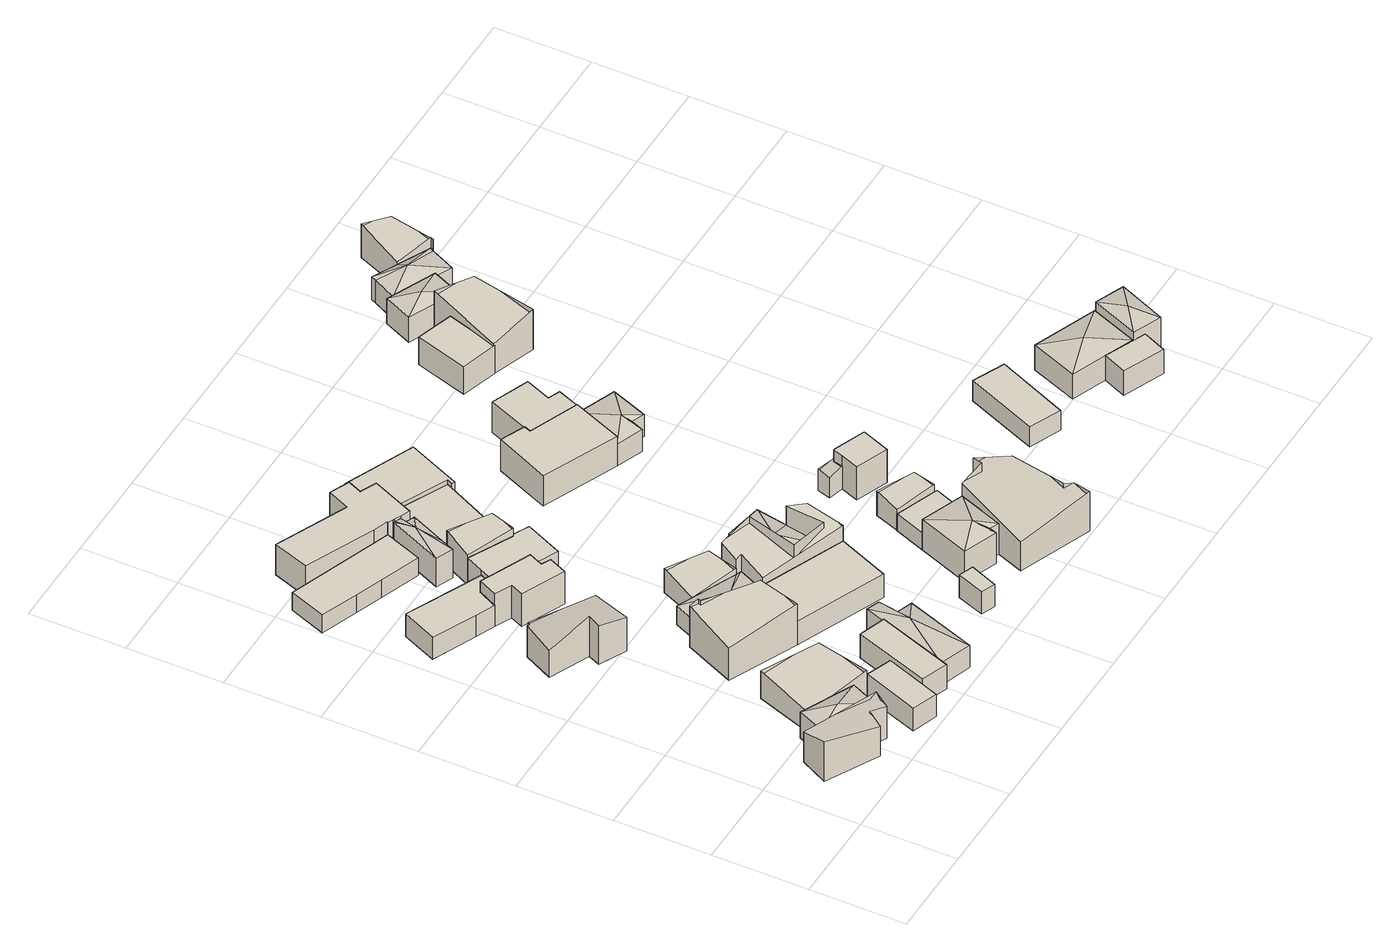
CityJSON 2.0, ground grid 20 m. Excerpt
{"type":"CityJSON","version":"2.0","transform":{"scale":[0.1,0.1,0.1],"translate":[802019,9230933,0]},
"CityObjects":{
"building1":{"type":"Building","attributes":{"Building Type":"Residential","Roof Shape":"gable","Roof Material":"Asbestos Sheet","Roof Material Code":4,"Roof Direction":"northwest","Building Height":7.18,"Roof Slope":25.5,"Footprint Area":92.34,"Solar PV Capacity Low":11.56,"Solar PV Capacity High":15.18,"Solar Annual Energy Low":16671,"Solar Annual Energy High":21970,"Suitable PV Area":69.02},"geometry":[{"type":"MultiSurface","lod":"2.2","boundaries":[[[0,1,2,3,4,5]],[[5,4,6,7]],[[4,3,8,6]],[[3,2,9,8]],[[2,1,10,9]],[[1,0,11,10]],[[0,5,7,11]],[[7,6,8,9,10,11]]]}]},
"building2":{"type":"Building","attributes":{"Building Type":"Residential","Roof Shape":"hip","Roof Material":"Concrete Glazed Tile","Roof Material Code":1,"Roof Direction":"northwest","Building Height":6.2,"Roof Slope":28.6,"Footprint Area":77.06,"Solar PV Capacity Low":9.65,"Solar PV Capacity High":12.67,"Solar Annual Energy Low":13912,"Solar Annual Energy High":18335,"Suitable PV Area":57.6},"geometry":[{"type":"MultiSurface","lod":"2.2","boundaries":[[[12,13,14,15]],[[15,14,16,17]],[[14,13,18,16]],[[13,12,19,18]],[[12,15,17,19]],[[17,16,20]],[[16,18,20]],[[18,19,20]],[[19,17,20]]]}]},
"building3":{"type":"Building","attributes":{"Building Type":"Residential","Roof Shape":"gable","Roof Material":"Concrete Glazed Tile","Roof Material Code":1,"Roof Direction":"northwest","Building Height":4.85,"Roof Slope":25.1,"Footprint Area":181.91,"Solar PV Capacity Low":22.78,"Solar PV Capacity High":29.92,"Solar Annual Energy Low":32843,"Solar Annual Energy High":43284,"Suitable PV Area":135.98},"geometry":[{"type":"MultiSurface","lod":"2.2","boundaries":[[[21,22,23,24]],[[24,23,25,26]],[[23,22,27,25]],[[22,21,28,27]],[[21,24,26,28]],[[26,25,27,28]]]}]},
"building4":{"type":"Building","attributes":{"Building Type":"Residential","Roof Shape":"shed","Roof Material":"Concrete Glazed Tile","Roof Material Code":1,"Roof Direction":"northwest","Building Height":5.45,"Roof Slope":12.3,"Footprint Area":70.37,"Solar PV Capacity Low":8.81,"Solar PV Capacity High":11.57,"Solar Annual Energy Low":12705,"Solar Annual Energy High":16744,"Suitable PV Area":52.6},"geometry":[{"type":"MultiSurface","lod":"2.2","boundaries":[[[29,30,31,32]],[[32,31,33,34]],[[31,30,35,33]],[[30,29,36,35]],[[29,32,34,36]],[[34,33,35,36]]]}]},
"building5":{"type":"Building","attributes":{"Building Type":"Residential","Roof Shape":"gable","Roof Material":"Concrete Glazed Tile","Roof Material Code":1,"Roof Direction":"northwest","Building Height":6.51,"Roof Slope":25.4,"Footprint Area":126.26,"Solar PV Capacity Low":15.81,"Solar PV Capacity High":20.76,"Solar Annual Energy Low":22795,"Solar Annual Energy High":30042,"Suitable PV Area":94.38},"geometry":[{"type":"MultiSurface","lod":"2.2","boundaries":[[[37,38,39,40,41,42,43,44]],[[44,43,45,46]],[[43,42,47,45]],[[42,41,48,47]],[[41,40,49,48]],[[40,39,50,49]],[[39,38,51,50]],[[38,37,52,51]],[[37,44,46,52]],[[46,45,47,48,49,50,51,52]]]}]},
"building6":{"type":"Building","attributes":{"Building Type":"Residential","Roof Shape":"shed","Roof Material":"Concrete Glazed Tile","Roof Material Code":1,"Roof Direction":"northwest","Building Height":5.08,"Roof Slope":19.2,"Footprint Area":124.19,"Solar PV Capacity Low":15.55,"Solar PV Capacity High":20.42,"Solar Annual Energy Low":22422,"Solar Annual Energy High":29551,"Suitable PV Area":92.83},"geometry":[{"type":"MultiSurface","lod":"2.2","boundaries":[[[53,54,55,56,57,58,59]],[[59,58,60,61]],[[58,57,62,60]],[[57,56,63,62]],[[56,55,64,63]],[[55,54,65,64]],[[54,53,66,65]],[[53,59,61,66]],[[61,60,62,63,64,65,66]]]}]},
"building7":{"type":"Building","attributes":{"Building Type":"Residential","Roof Shape":"flat","Roof Material":"Concrete Glazed Tile","Roof Material Code":1,"Roof Direction":"northwest","Building Height":5.86,"Roof Slope":7.9,"Footprint Area":97.41,"Solar PV Capacity Low":12.2,"Solar PV Capacity High":16.02,"Solar Annual Energy Low":17586,"Solar Annual Energy High":23177,"Suitable PV Area":72.81},"geometry":[{"type":"MultiSurface","lod":"2.2","boundaries":[[[67,68,69,70]],[[70,69,71,72]],[[69,68,73,71]],[[68,67,74,73]],[[67,70,72,74]],[[72,71,73,74]]]}]},
"building8":{"type":"Building","attributes":{"Building Type":"Residential","Roof Shape":"gable","Roof Material":"Concrete Glazed Tile","Roof Material Code":1,"Roof Direction":"northwest","Building Height":7.93,"Roof Slope":28.4,"Footprint Area":171.57,"Solar PV Capacity Low":21.48,"Solar PV Capacity High":28.22,"Solar Annual Energy Low":30977,"Solar Annual Energy High":40825,"Suitable PV Area":128.25},"geometry":[{"type":"MultiSurface","lod":"2.2","boundaries":[[[75,76,77,78,79,80]],[[80,79,81,82]],[[79,78,83,81]],[[78,77,84,83]],[[77,76,85,84]],[[76,75,86,85]],[[75,80,82,86]],[[82,81,83,84,85,86]]]}]},
"building9":{"type":"Building","attributes":{"Building Type":"Residential","Roof Shape":"flat","Roof Material":"Concrete Glazed Tile","Roof Material Code":1,"Roof Direction":"northwest","Building Height":4.29,"Roof Slope":6.7,"Footprint Area":194.96,"Solar PV Capacity Low":24.41,"Solar PV Capacity High":32.06,"Solar Annual Energy Low":35199,"Solar Annual Energy High":46389,"Suitable PV Area":145.73},"geometry":[{"type":"MultiSurface","lod":"2.2","boundaries":[[[87,88,89,90,91,92,93,94]],[[94,93,95,96]],[[93,92,97,95]],[[92,91,98,97]],[[91,90,99,98]],[[90,89,100,99]],[[89,88,101,100]],[[88,87,102,101]],[[87,94,96,102]],[[96,95,97,98,99,100,101,102]]]}]},
"building10":{"type":"Building","attributes":{"Building Type":"Residential","Roof Shape":"flat","Roof Material":"Concrete Glazed Tile","Roof Material Code":1,"Roof Direction":"northwest","Building Height":7.89,"Roof Slope":5.4,"Footprint Area":83.94,"Solar PV Capacity Low":10.51,"Solar PV Capacity High":13.8,"Solar Annual Energy Low":15155,"Solar Annual Energy High":19973,"Suitable PV Area":62.75},"geometry":[{"type":"MultiSurface","lod":"2.2","boundaries":[[[58,57,56,103,104,105,106,107,108,109]],[[109,108,110,111]],[[108,107,112,110]],[[107,106,113,112]],[[106,105,114,113]],[[105,104,115,114]],[[104,103,116,115]],[[103,56,117,116]],[[56,57,118,117]],[[57,58,119,118]],[[58,109,111,119]],[[111,110,112,113,114,115,116,117,118,119]]]}]},
"building11":{"type":"Building","attributes":{"Building Type":"Residential","Roof Shape":"hip","Roof Material":"Concrete Glazed Tile","Roof Material Code":1,"Roof Direction":"northwest","Building Height":5.36,"Roof Slope":27.8,"Footprint Area":122.25,"Solar PV Capacity Low":15.31,"Solar PV Capacity High":20.1,"Solar Annual Energy Low":22071,"Solar Annual Energy High":29088,"Suitable PV Area":91.38},"geometry":[{"type":"MultiSurface","lod":"2.2","boundaries":[[[120,121,122,123,124,125]],[[125,124,126,127]],[[124,123,128,126]],[[123,122,129,128]],[[122,121,130,129]],[[121,120,131,130]],[[120,125,127,131]],[[127,126,132]],[[126,128,132]],[[128,129,132]],[[129,130,132]],[[130,131,132]],[[131,127,132]]]}]},
"building12":{"type":"Building","attributes":{"Building Type":"Residential","Roof Shape":"hip","Roof Material":"Concrete Aluminum Tile","Roof Material Code":2,"Roof Direction":"northwest","Building Height":4.54,"Roof Slope":27.9,"Footprint Area":105.57,"Solar PV Capacity Low":13.22,"Solar PV Capacity High":17.36,"Solar Annual Energy Low":19060,"Solar Annual Energy High":25119,"Suitable PV Area":78.91},"geometry":[{"type":"MultiSurface","lod":"2.2","boundaries":[[[133,134,77,76,75,135,136,137]],[[137,136,138,139]],[[136,135,140,138]],[[135,75,141,140]],[[75,76,142,141]],[[76,77,143,142]],[[77,134,144,143]],[[134,133,145,144]],[[133,137,139,145]],[[139,138,146]],[[138,140,146]],[[140,141,146]],[[141,142,146]],[[142,143,146]],[[143,144,146]],[[144,145,146]],[[145,139,146]]]}]},
"building13":{"type":"Building","attributes":{"Building Type":"Residential","Roof Shape":"flat","Roof Material":"Concrete Glazed Tile","Roof Material Code":1,"Roof Direction":"northwest","Building Height":6.63,"Roof Slope":9.4,"Footprint Area":109.91,"Solar PV Capacity Low":13.76,"Solar PV Capacity High":18.07,"Solar Annual Energy Low":19843,"Solar Annual Energy High":26152,"Suitable PV Area":82.16},"geometry":[{"type":"MultiSurface","lod":"2.2","boundaries":[[[59,58,109,108,147,148,149,150,151]],[[151,150,152,153]],[[150,149,154,152]],[[149,148,155,154]],[[148,147,156,155]],[[147,108,157,156]],[[108,109,158,157]],[[109,58,159,158]],[[58,59,160,159]],[[59,151,153,160]],[[153,152,154,155,156,157,158,159,160]]]}]},
"building14":{"type":"Building","attributes":{"Building Type":"Residential","Roof Shape":"flat","Roof Material":"Concrete Glazed Tile","Roof Material Code":1,"Roof Direction":"northwest","Building Height":7.41,"Roof Slope":6.4,"Footprint Area":221.88,"Solar PV Capacity Low":27.78,"Solar PV Capacity High":36.49,"Solar Annual Energy Low":40060,"Solar Annual Energy High":52796,"Suitable PV Area":165.86},"geometry":[{"type":"MultiSurface","lod":"2.2","boundaries":[[[161,162,163,164,165,166,167,87,94,93,168,169,170,171,172,173]],[[173,172,174,175]],[[172,171,176,174]],[[171,170,177,176]],[[170,169,178,177]],[[169,168,179,178]],[[168,93,180,179]],[[93,94,181,180]],[[94,87,182,181]],[[87,167,183,182]],[[167,166,184,183]],[[166,165,185,184]],[[165,164,186,185]],[[164,163,187,186]],[[163,162,188,187]],[[162,161,189,188]],[[161,173,175,189]],[[175,174,176,177,178,179,180,181,182,183,184,185,186,187,188,189]]]}]},
"building15":{"type":"Building","attributes":{"Building Type":"Residential","Roof Shape":"hip","Roof Material":"Concrete Glazed Tile","Roof Material Code":1,"Roof Direction":"northwest","Building Height":6.87,"Roof Slope":22.9,"Footprint Area":45.12,"Solar PV Capacity Low":5.65,"Solar PV Capacity High":7.42,"Solar Annual Energy Low":8146,"Solar Annual Energy High":10736,"Suitable PV Area":33.73},"geometry":[{"type":"MultiSurface","lod":"2.2","boundaries":[[[190,191,192,193,194,169,168,195,196]],[[196,195,197,198]],[[195,168,199,197]],[[168,169,200,199]],[[169,194,201,200]],[[194,193,202,201]],[[193,192,203,202]],[[192,191,204,203]],[[191,190,205,204]],[[190,196,198,205]],[[198,197,206]],[[197,199,206]],[[199,200,206]],[[200,201,206]],[[201,202,206]],[[202,203,206]],[[203,204,206]],[[204,205,206]],[[205,198,206]]]}]},
"building16":{"type":"Building","attributes":{"Building Type":"Residential","Roof Shape":"gable","Roof Material":"Concrete Glazed Tile","Roof Material Code":1,"Roof Direction":"northwest","Building Height":7.33,"Roof Slope":28.3,"Footprint Area":65.91,"Solar PV Capacity Low":8.25,"Solar PV Capacity High":10.84,"Solar Annual Energy Low":11899,"Solar Annual Energy High":15682,"Suitable PV Area":49.26},"geometry":[{"type":"MultiSurface","lod":"2.2","boundaries":[[[207,208,151,150,149,209]],[[209,149,210,211]],[[149,150,212,210]],[[150,151,213,212]],[[151,208,214,213]],[[208,207,215,214]],[[207,209,211,215]],[[211,210,212,213,214,215]]]}]},
"building17":{"type":"Building","attributes":{"Building Type":"Residential","Roof Shape":"gable","Roof Material":"Concrete Aluminum Tile","Roof Material Code":2,"Roof Direction":"northwest","Building Height":4.46,"Roof Slope":27.1,"Footprint Area":82.86,"Solar PV Capacity Low":10.37,"Solar PV Capacity High":13.63,"Solar Annual Energy Low":14959,"Solar Annual Energy High":19715,"Suitable PV Area":61.93},"geometry":[{"type":"MultiSurface","lod":"2.2","boundaries":[[[216,217,218,219,133]],[[133,219,220,221]],[[219,218,222,220]],[[218,217,223,222]],[[217,216,224,223]],[[216,133,221,224]],[[221,220,222,223,224]]]}]},
"building18":{"type":"Building","attributes":{"Building Type":"Residential","Roof Shape":"flat","Roof Material":"Concrete Glazed Tile","Roof Material Code":1,"Roof Direction":"northwest","Building Height":5.73,"Roof Slope":13.3,"Footprint Area":233.44,"Solar PV Capacity Low":29.23,"Solar PV Capacity High":38.39,"Solar Annual Energy Low":42145,"Solar Annual Energy High":55544,"Suitable PV Area":174.49},"geometry":[{"type":"MultiSurface","lod":"2.2","boundaries":[[[136,135,75,80,225,226]],[[226,225,227,228]],[[225,80,229,227]],[[80,75,230,229]],[[75,135,231,230]],[[135,136,232,231]],[[136,226,228,232]],[[228,227,229,230,231,232]]]}]},
"building19":{"type":"Building","attributes":{"Building Type":"Residential","Roof Shape":"shed","Roof Material":"Concrete Glazed Tile","Roof Material Code":1,"Roof Direction":"northwest","Building Height":4.31,"Roof Slope":10.8,"Footprint Area":162.5,"Solar PV Capacity Low":20.35,"Solar PV Capacity High":26.72,"Solar Annual Energy Low":29338,"Solar Annual Energy High":38665,"Suitable PV Area":121.47},"geometry":[{"type":"MultiSurface","lod":"2.2","boundaries":[[[172,171,170,192,191,190,208,207,209,233,234,235]],[[235,234,236,237]],[[234,233,238,236]],[[233,209,239,238]],[[209,207,240,239]],[[207,208,241,240]],[[208,190,242,241]],[[190,191,243,242]],[[191,192,244,243]],[[192,170,245,244]],[[170,171,246,245]],[[171,172,247,246]],[[172,235,237,247]],[[237,236,238,239,240,241,242,243,244,245,246,247]]]}]},
"building20":{"type":"Building","attributes":{"Building Type":"Residential","Roof Shape":"shed","Roof Material":"Concrete Glazed Tile","Roof Material Code":1,"Roof Direction":"northwest","Building Height":5.34,"Roof Slope":15.9,"Footprint Area":20.11,"Solar PV Capacity Low":2.52,"Solar PV Capacity High":3.31,"Solar Annual Energy Low":3630,"Solar Annual Energy High":4784,"Suitable PV Area":15.03},"geometry":[{"type":"MultiSurface","lod":"2.2","boundaries":[[[248,249,250,251]],[[251,250,252,253]],[[250,249,254,252]],[[249,248,255,254]],[[248,251,253,255]],[[253,252,254,255]]]}]},
"building21":{"type":"Building","attributes":{"Building Type":"Residential","Roof Shape":"gable","Roof Material":"Concrete Glazed Tile","Roof Material Code":1,"Roof Direction":"northwest","Building Height":7.39,"Roof Slope":33.9,"Footprint Area":122.66,"Solar PV Capacity Low":15.36,"Solar PV Capacity High":20.17,"Solar Annual Energy Low":22145,"Solar Annual Energy High":29186,"Suitable PV Area":91.69},"geometry":[{"type":"MultiSurface","lod":"2.2","boundaries":[[[256,257,258,259,216,133,137,136,226,260]],[[260,226,261,262]],[[226,136,263,261]],[[136,137,264,263]],[[137,133,265,264]],[[133,216,266,265]],[[216,259,267,266]],[[259,258,268,267]],[[258,257,269,268]],[[257,256,270,269]],[[256,260,262,270]],[[262,261,263,264,265,266,267,268,269,270]]]}]},
"building22":{"type":"Building","attributes":{"Building Type":"Residential","Roof Shape":"hip","Roof Material":"Concrete Glazed Tile","Roof Material Code":1,"Roof Direction":"northwest","Building Height":4.97,"Roof Slope":25.4,"Footprint Area":128.6,"Solar PV Capacity Low":16.1,"Solar PV Capacity High":21.15,"Solar Annual Energy Low":23218,"Solar Annual Energy High":30600,"Suitable PV Area":96.13},"geometry":[{"type":"MultiSurface","lod":"2.2","boundaries":[[[259,258,257,256,271,272]],[[272,271,273,274]],[[271,256,275,273]],[[256,257,276,275]],[[257,258,277,276]],[[258,259,278,277]],[[259,272,274,278]],[[274,273,279]],[[273,275,279]],[[275,276,279]],[[276,277,279]],[[277,278,279]],[[278,274,279]]]}]},
"building23":{"type":"Building","attributes":{"Building Type":"Residential","Roof Shape":"shed","Roof Material":"Concrete Glazed Tile","Roof Material Code":1,"Roof Direction":"northwest","Building Height":5.5,"Roof Slope":11.1,"Footprint Area":148.7,"Solar PV Capacity Low":18.62,"Solar PV Capacity High":24.45,"Solar Annual Energy Low":26847,"Solar Annual Energy High":35382,"Suitable PV Area":111.15},"geometry":[{"type":"MultiSurface","lod":"2.2","boundaries":[[[280,161,173,172,235,234,281,282]],[[282,281,283,284]],[[281,234,285,283]],[[234,235,286,285]],[[235,172,287,286]],[[172,173,288,287]],[[173,161,289,288]],[[161,280,290,289]],[[280,282,284,290]],[[284,283,285,286,287,288,289,290]]]}]},
"building24":{"type":"Building","attributes":{"Building Type":"Residential","Roof Shape":"hip","Roof Material":"Concrete Aluminum Tile","Roof Material Code":2,"Roof Direction":"northwest","Building Height":7.4,"Roof Slope":29.1,"Footprint Area":108.92,"Solar PV Capacity Low":13.64,"Solar PV Capacity High":17.91,"Solar Annual Energy Low":19665,"Solar Annual Energy High":25917,"Suitable PV Area":81.42},"geometry":[{"type":"MultiSurface","lod":"2.2","boundaries":[[[291,292,293,294,295,296]],[[296,295,297,298]],[[295,294,299,297]],[[294,293,300,299]],[[293,292,301,300]],[[292,291,302,301]],[[291,296,298,302]],[[298,297,303]],[[297,299,303]],[[299,300,303]],[[300,301,303]],[[301,302,303]],[[302,298,303]]]}]},
"building25":{"type":"Building","attributes":{"Building Type":"Residential","Roof Shape":"flat","Roof Material":"Concrete Aluminum Tile","Roof Material Code":2,"Roof Direction":"northwest","Building Height":4.14,"Roof Slope":5.3,"Footprint Area":66.72,"Solar PV Capacity Low":8.35,"Solar PV Capacity High":10.97,"Solar Annual Energy Low":12046,"Solar Annual Energy High":15876,"Suitable PV Area":49.87},"geometry":[{"type":"MultiSurface","lod":"2.2","boundaries":[[[304,305,306,293,292,307]],[[307,292,308,309]],[[292,293,310,308]],[[293,306,311,310]],[[306,305,312,311]],[[305,304,313,312]],[[304,307,309,313]],[[309,308,310,311,312,313]]]}]},
"building26":{"type":"Building","attributes":{"Building Type":"Residential","Roof Shape":"shed","Roof Material":"Concrete Glazed Tile","Roof Material Code":1,"Roof Direction":"northwest","Building Height":7.19,"Roof Slope":13.4,"Footprint Area":194.67,"Solar PV Capacity Low":24.37,"Solar PV Capacity High":32.01,"Solar Annual Energy Low":35146,"Solar Annual Energy High":46320,"Suitable PV Area":145.51},"geometry":[{"type":"MultiSurface","lod":"2.2","boundaries":[[[314,315,316,317,318,319]],[[319,318,320,321]],[[318,317,322,320]],[[317,316,323,322]],[[316,315,324,323]],[[315,314,325,324]],[[314,319,321,325]],[[321,320,322,323,324,325]]]}]},
"building27":{"type":"Building","attributes":{"Building Type":"Residential","Roof Shape":"gable","Roof Material":"Clay Tile Shingle","Roof Material Code":3,"Roof Direction":"northwest","Building Height":7.05,"Roof Slope":33.1,"Footprint Area":260.74,"Solar PV Capacity Low":32.65,"Solar PV Capacity High":42.88,"Solar Annual Energy Low":47075,"Solar Annual Energy High":62041,"Suitable PV Area":194.9},"geometry":[{"type":"MultiSurface","lod":"2.2","boundaries":[[[326,327,328,329,292,330,331,332]],[[332,331,333,334]],[[331,330,335,333]],[[330,292,336,335]],[[292,329,337,336]],[[329,328,338,337]],[[328,327,339,338]],[[327,326,340,339]],[[326,332,334,340]],[[334,333,335,336,337,338,339,340]]]}]},
"building28":{"type":"Building","attributes":{"Building Type":"Residential","Roof Shape":"gable","Roof Material":"Concrete Aluminum Tile","Roof Material Code":2,"Roof Direction":"northwest","Building Height":5.08,"Roof Slope":29.8,"Footprint Area":49.34,"Solar PV Capacity Low":6.18,"Solar PV Capacity High":8.11,"Solar Annual Energy Low":8909,"Solar Annual Energy High":11741,"Suitable PV Area":36.88},"geometry":[{"type":"MultiSurface","lod":"2.2","boundaries":[[[305,304,341,342]],[[342,341,343,344]],[[341,304,345,343]],[[304,305,346,345]],[[305,342,344,346]],[[344,343,345,346]]]}]},
"building29":{"type":"Building","attributes":{"Building Type":"Residential","Roof Shape":"gable","Roof Material":"Concrete Glazed Tile","Roof Material Code":1,"Roof Direction":"northwest","Building Height":4.87,"Roof Slope":33.5,"Footprint Area":10.43,"Solar PV Capacity Low":1.31,"Solar PV Capacity High":1.72,"Solar Annual Energy Low":1884,"Solar Annual Energy High":2483,"Suitable PV Area":7.8},"geometry":[{"type":"MultiSurface","lod":"2.2","boundaries":[[[347,348,349,350,351,352]],[[352,351,353,354]],[[351,350,355,353]],[[350,349,356,355]],[[349,348,357,356]],[[348,347,358,357]],[[347,352,354,358]],[[354,353,355,356,357,358]]]}]},
"building30":{"type":"Building","attributes":{"Building Type":"Residential","Roof Shape":"flat","Roof Material":"Concrete Aluminum Tile","Roof Material Code":2,"Roof Direction":"northwest","Building Height":7.95,"Roof Slope":12.1,"Footprint Area":46.06,"Solar PV Capacity Low":5.77,"Solar PV Capacity High":7.58,"Solar Annual Energy Low":8316,"Solar Annual Energy High":10960,"Suitable PV Area":34.43},"geometry":[{"type":"MultiSurface","lod":"2.2","boundaries":[[[349,348,347,359,360,361]],[[361,360,362,363]],[[360,359,364,362]],[[359,347,365,364]],[[347,348,366,365]],[[348,349,367,366]],[[349,361,363,367]],[[363,362,364,365,366,367]]]}]},
"building31":{"type":"Building","attributes":{"Building Type":"Residential","Roof Shape":"shed","Roof Material":"Concrete Glazed Tile","Roof Material Code":1,"Roof Direction":"northwest","Building Height":7.21,"Roof Slope":11.1,"Footprint Area":102.84,"Solar PV Capacity Low":12.88,"Solar PV Capacity High":16.91,"Solar Annual Energy Low":18567,"Solar Annual Energy High":24470,"Suitable PV Area":76.87},"geometry":[{"type":"MultiSurface","lod":"2.2","boundaries":[[[368,369,370,317,316,315,371]],[[371,315,372,373]],[[315,316,374,372]],[[316,317,375,374]],[[317,370,376,375]],[[370,369,377,376]],[[369,368,378,377]],[[368,371,373,378]],[[373,372,374,375,376,377,378]]]}]},
"building32":{"type":"Building","attributes":{"Building Type":"Residential","Roof Shape":"hip","Roof Material":"Concrete Glazed Tile","Roof Material Code":1,"Roof Direction":"northwest","Building Height":5.28,"Roof Slope":22.9,"Footprint Area":90.99,"Solar PV Capacity Low":11.39,"Solar PV Capacity High":14.96,"Solar Annual Energy Low":16427,"Solar Annual Energy High":21649,"Suitable PV Area":68.01},"geometry":[{"type":"MultiSurface","lod":"2.2","boundaries":[[[379,380,315,314,381,382]],[[382,381,383,384]],[[381,314,385,383]],[[314,315,386,385]],[[315,380,387,386]],[[380,379,388,387]],[[379,382,384,388]],[[384,383,389]],[[383,385,389]],[[385,386,389]],[[386,387,389]],[[387,388,389]],[[388,384,389]]]}]},
"building33":{"type":"Building","attributes":{"Building Type":"Residential","Roof Shape":"flat","Roof Material":"Concrete Glazed Tile","Roof Material Code":1,"Roof Direction":"northwest","Building Height":6.73,"Roof Slope":12.4,"Footprint Area":92.24,"Solar PV Capacity Low":11.55,"Solar PV Capacity High":15.17,"Solar Annual Energy Low":16652,"Solar Annual Energy High":21947,"Suitable PV Area":68.95},"geometry":[{"type":"MultiSurface","lod":"2.2","boundaries":[[[390,391,392,393]],[[393,392,394,395]],[[392,391,396,394]],[[391,390,397,396]],[[390,393,395,397]],[[395,394,396,397]]]}]},
"building34":{"type":"Building","attributes":{"Building Type":"Residential","Roof Shape":"shed","Roof Material":"Clay Tile Shingle","Roof Material Code":3,"Roof Direction":"northwest","Building Height":4.72,"Roof Slope":11,"Footprint Area":118.16,"Solar PV Capacity Low":14.79,"Solar PV Capacity High":19.43,"Solar Annual Energy Low":21333,"Solar Annual Energy High":28115,"Suitable PV Area":88.32},"geometry":[{"type":"MultiSurface","lod":"2.2","boundaries":[[[398,399,400,401]],[[401,400,402,403]],[[400,399,404,402]],[[399,398,405,404]],[[398,401,403,405]],[[403,402,404,405]]]}]},
"building35":{"type":"Building","attributes":{"Building Type":"Residential","Roof Shape":"gable","Roof Material":"Clay Tile Shingle","Roof Material Code":3,"Roof Direction":"northwest","Building Height":7.31,"Roof Slope":26.3,"Footprint Area":154.84,"Solar PV Capacity Low":19.39,"Solar PV Capacity High":25.46,"Solar Annual Energy Low":27955,"Solar Annual Energy High":36842,"Suitable PV Area":115.74},"geometry":[{"type":"MultiSurface","lod":"2.2","boundaries":[[[406,407,408,409]],[[409,408,410,411]],[[408,407,412,410]],[[407,406,413,412]],[[406,409,411,413]],[[411,410,412,413]]]}]},
"building36":{"type":"Building","attributes":{"Building Type":"Residential","Roof Shape":"hip","Roof Material":"Concrete Glazed Tile","Roof Material Code":1,"Roof Direction":"northwest","Building Height":6.11,"Roof Slope":23.5,"Footprint Area":72.42,"Solar PV Capacity Low":9.07,"Solar PV Capacity High":11.91,"Solar Annual Energy Low":13074,"Solar Annual Energy High":17231,"Suitable PV Area":54.13},"geometry":[{"type":"MultiSurface","lod":"2.2","boundaries":[[[414,415,416,417]],[[417,416,418,419]],[[416,415,420,418]],[[415,414,421,420]],[[414,417,419,421]],[[419,418,422]],[[418,420,422]],[[420,421,422]],[[421,419,422]]]}]},
"building37":{"type":"Building","attributes":{"Building Type":"Residential","Roof Shape":"hip","Roof Material":"Concrete Glazed Tile","Roof Material Code":1,"Roof Direction":"northwest","Building Height":5.47,"Roof Slope":28.6,"Footprint Area":87.66,"Solar PV Capacity Low":10.98,"Solar PV Capacity High":14.42,"Solar Annual Energy Low":15826,"Solar Annual Energy High":20857,"Suitable PV Area":65.52},"geometry":[{"type":"MultiSurface","lod":"2.2","boundaries":[[[423,424,425,426,427,428,429]],[[429,428,430,431]],[[428,427,432,430]],[[427,426,433,432]],[[426,425,434,433]],[[425,424,435,434]],[[424,423,436,435]],[[423,429,431,436]],[[431,430,437]],[[430,432,437]],[[432,433,437]],[[433,434,437]],[[434,435,437]],[[435,436,437]],[[436,431,437]]]}]},
"building38":{"type":"Building","attributes":{"Building Type":"Residential","Roof Shape":"shed","Roof Material":"Concrete Glazed Tile","Roof Material Code":1,"Roof Direction":"northwest","Building Height":5.77,"Roof Slope":17.2,"Footprint Area":49.92,"Solar PV Capacity Low":6.25,"Solar PV Capacity High":8.21,"Solar Annual Energy Low":9013,"Solar Annual Energy High":11878,"Suitable PV Area":37.32},"geometry":[{"type":"MultiSurface","lod":"2.2","boundaries":[[[438,439,440,441]],[[441,440,442,443]],[[440,439,444,442]],[[439,438,445,444]],[[438,441,443,445]],[[443,442,444,445]]]}]},
"building39":{"type":"Building","attributes":{"Building Type":"Residential","Roof Shape":"hip","Roof Material":"Clay Tile Shingle","Roof Material Code":3,"Roof Direction":"northwest","Building Height":5.96,"Roof Slope":22.7,"Footprint Area":151.27,"Solar PV Capacity Low":18.94,"Solar PV Capacity High":24.88,"Solar Annual Energy Low":27311,"Solar Annual Energy High":35993,"Suitable PV Area":113.07},"geometry":[{"type":"MultiSurface","lod":"2.2","boundaries":[[[446,447,448,449]],[[449,448,450,451]],[[448,447,452,450]],[[447,446,453,452]],[[446,449,451,453]],[[451,450,454]],[[450,452,454]],[[452,453,454]],[[453,451,454]]]}]},
"building40":{"type":"Building","attributes":{"Building Type":"Residential","Roof Shape":"gable","Roof Material":"Concrete Glazed Tile","Roof Material Code":1,"Roof Direction":"northwest","Building Height":6.14,"Roof Slope":30.1,"Footprint Area":75.65,"Solar PV Capacity Low":9.47,"Solar PV Capacity High":12.44,"Solar Annual Energy Low":13659,"Solar Annual Energy High":18001,"Suitable PV Area":56.55},"geometry":[{"type":"MultiSurface","lod":"2.2","boundaries":[[[455,456,423,429,428,457]],[[457,428,458,459]],[[428,429,460,458]],[[429,423,461,460]],[[423,456,462,461]],[[456,455,463,462]],[[455,457,459,463]],[[459,458,460,461,462,463]]]}]},
"building41":{"type":"Building","attributes":{"Building Type":"Residential","Roof Shape":"hip","Roof Material":"Concrete Glazed Tile","Roof Material Code":1,"Roof Direction":"northwest","Building Height":7.78,"Roof Slope":29.8,"Footprint Area":69.37,"Solar PV Capacity Low":8.69,"Solar PV Capacity High":11.41,"Solar Annual Energy Low":12525,"Solar Annual Energy High":16507,"Suitable PV Area":51.86},"geometry":[{"type":"MultiSurface","lod":"2.2","boundaries":[[[464,465,466,467]],[[467,466,468,469]],[[466,465,470,468]],[[465,464,471,470]],[[464,467,469,471]],[[469,468,472]],[[468,470,472]],[[470,471,472]],[[471,469,472]]]}]}
},
"vertices":[
[103,171,0],[73,113,0],[182,56,0],[197,85,0],[230,68,0],[245,97,0],[230,68,77],[245,97,89],[197,85,84],[182,56,72],[73,113,96],[103,171,72],
[132,149,0],[243,99,0],[269,156,0],[158,207,0],[269,156,62],[158,207,62],[243,99,62],[132,149,62],[200,153,72],
[219,320,0],[177,200,0],[311,152,0],[354,273,0],[311,152,66],[354,273,48],[177,200,48],[219,320,66],
[311,151,0],[270,35,0],[324,16,0],[365,132,0],[324,16,54],[365,132,56],[270,35,55],[311,151,57],
[126,748,0],[124,744,0],[120,746,0],[90,685,0],[174,648,0],[163,623,0],[219,595,0],[262,681,0],[219,595,81],[262,681,65],[163,623,93],[174,648,97],[90,685,65],[120,746,77],[124,744,78],[126,748,79],
[66,967,0],[34,895,0],[126,854,0],[165,837,0],[184,877,0],[211,865,0],[225,896,0],[211,865,52],[225,896,53],[184,877,52],[165,837,51],[126,854,51],[34,895,53],[66,967,55],
[455,193,0],[400,212,0],[345,55,0],[399,35,0],[345,55,59],[399,35,59],[400,212,59],[455,193,59],
[423,429,0],[297,485,0],[299,491,0],[282,499,0],[235,394,0],[378,330,0],[235,394,79],[378,330,99],[282,499,100],[299,491,107],[297,485,106],[423,429,79],
[221,1114,0],[33,1182,0],[4,1105,0],[82,1076,0],[139,1055,0],[223,1024,0],[252,1101,0],[252,1103,0],[252,1101,43],[252,1103,43],[223,1024,43],[139,1055,43],[82,1076,43],[4,1105,43],[33,1182,43],[221,1114,43],
[200,821,0],[188,794,0],[279,754,0],[296,792,0],[277,801,0],[285,819,0],[290,830,0],[285,819,79],[290,830,79],[277,801,79],[296,792,79],[279,754,79],[188,794,79],[200,821,79],[165,837,79],[184,877,79],[211,865,79],
[483,186,0],[497,226,0],[470,236,0],[403,48,0],[470,25,0],[522,172,0],[470,25,54],[522,172,54],[403,48,54],[470,236,54],[497,226,54],[483,186,54],[474,149,65],
[451,494,0],[325,549,0],[433,424,0],[436,431,0],[462,489,0],[436,431,45],[462,489,45],[433,424,45],[423,429,45],[297,485,45],[299,491,45],[325,549,45],[451,494,45],[391,474,57],
[334,796,0],[370,875,0],[335,892,0],[333,888,0],[242,933,0],[333,888,66],[242,933,66],[335,892,66],[370,875,66],[334,796,66],[285,819,66],[290,830,66],[211,865,66],[225,896,66],
[306,1184,0],[302,1185,0],[315,1215,0],[274,1233,0],[253,1187,0],[104,1253,0],[77,1178,0],[262,1096,0],[265,1095,0],[278,1089,0],[297,1081,0],[314,1120,0],[336,1170,0],[314,1120,74],[336,1170,74],[297,1081,74],[278,1089,74],[265,1095,74],[262,1096,74],[252,1101,74],[252,1103,74],[221,1114,74],[77,1178,74],[104,1253,74],[253,1187,74],[274,1233,74],[315,1215,74],[302,1185,74],[306,1184,74],
[259,995,0],[292,1069,0],[273,1077,0],[272,1077,0],[277,1089,0],[211,981,0],[246,966,0],[211,981,69],[246,966,69],[262,1096,69],[265,1095,69],[277,1089,69],[272,1077,69],[273,1077,69],[292,1069,69],[259,995,69],[262,1050,75],
[271,992,0],[270,989,0],[362,947,0],[335,892,85],[362,947,73],[333,888,85],[242,933,73],[270,989,85],[271,992,85],
[469,533,0],[484,568,0],[391,609,0],[358,535,0],[358,535,45],[451,494,59],[391,609,59],[484,568,45],[469,533,51],
[565,252,0],[610,359,0],[565,252,57],[610,359,57],[378,330,57],[423,429,57],[433,424,57],[436,431,57],
[364,946,0],[417,1059,0],[422,1070,0],[417,1059,45],[422,1070,45],[364,946,43],[362,947,43],[271,992,44],[270,989,44],[259,995,44],[292,1069,45],[273,1077,45],[278,1089,46],[297,1081,45],[314,1120,46],
[638,63,0],[660,120,0],[629,131,0],[608,74,0],[629,131,55],[608,74,54],[660,120,55],[638,63,53],
[607,474,0],[591,389,0],[508,405,0],[528,508,0],[652,455,0],[610,359,94],[652,455,74],[436,431,74],[462,489,86],[451,494,81],[469,533,90],[528,508,119],[508,405,109],[591,389,104],[607,474,96],
[619,540,0],[537,555,0],[619,540,50],[537,555,50],[607,474,50],[591,389,50],[508,405,50],[528,508,50],[565,478,60],
[324,1228,0],[424,1056,0],[471,1166,0],[424,1056,55],[471,1166,57],[417,1059,55],[422,1070,55],[314,1120,56],[336,1170,57],[306,1184,57],[324,1228,58],
[767,123,0],[802,217,0],[712,251,0],[671,142,0],[742,115,0],[748,131,0],[742,115,74],[748,131,74],[671,142,74],[712,251,74],[802,217,74],[767,123,74],[740,163,86],
[821,284,0],[737,315,0],[737,316,0],[827,281,0],[802,217,41],[827,281,41],[712,251,41],[737,316,41],[737,315,41],[821,284,41],
[654,845,0],[695,949,0],[590,990,0],[595,1004,0],[544,1026,0],[495,913,0],[544,1026,76],[495,913,74],[595,1004,76],[590,990,75],[695,949,74],[654,845,72],
[893,57,0],[943,189,0],[854,222,0],[846,200,0],[745,66,0],[900,7,0],[916,49,0],[900,7,95],[916,49,86],[745,66,71],[802,217,104],[846,200,127],[854,222,123],[943,189,71],[893,57,100],
[840,335,0],[756,367,0],[840,335,51],[756,367,59],[821,284,59],[737,315,51],
[790,456,0],[798,478,0],[802,477,0],[806,483,0],[766,493,0],[758,465,0],[766,493,52],[758,465,49],[806,483,49],[802,477,50],[798,478,52],[790,456,56],
[776,419,0],[844,393,0],[867,452,0],[844,393,80],[867,452,80],[776,419,80],[790,456,80],[798,478,80],[802,477,80],
[687,1004,0],[708,1057,0],[628,1088,0],[712,994,0],[695,949,72],[712,994,73],[590,990,73],[595,1004,73],[628,1088,75],[708,1057,74],[687,1004,73],
[748,840,0],[778,917,0],[711,824,0],[721,850,0],[711,824,53],[721,850,53],[654,845,53],[695,949,53],[778,917,53],[748,840,53],[718,871,63],
[729,1292,0],[696,1182,0],[773,1159,0],[806,1268,0],[773,1159,67],[806,1268,67],[696,1182,67],[729,1292,67],
[1112,359,0],[1050,210,0],[1117,182,0],[1179,330,0],[1117,182,47],[1179,330,49],[1050,210,48],[1112,359,50],
[823,1310,0],[770,1160,0],[862,1128,0],[915,1277,0],[862,1128,97],[915,1277,73],[770,1160,73],[823,1310,97],
[800,1395,0],[774,1336,0],[876,1290,0],[902,1350,0],[876,1290,61],[902,1350,61],[774,1336,61],[800,1395,61],[838,1343,70],
[897,1425,0],[845,1450,0],[840,1439,0],[816,1390,0],[935,1332,0],[960,1385,0],[964,1392,0],[960,1385,55],[964,1392,55],[935,1332,55],[816,1390,55],[840,1439,55],[845,1450,55],[897,1425,55],[894,1402,66],
[1274,174,0],[1253,125,0],[1340,89,0],[1361,138,0],[1340,89,58],[1361,138,59],[1253,125,59],[1274,174,60],
[1239,300,0],[1201,202,0],[1335,150,0],[1373,248,0],[1335,150,60],[1373,248,60],[1201,202,60],[1239,300,60],[1287,225,72],
[1001,1492,0],[937,1520,0],[961,1385,0],[960,1385,82],[961,1385,82],[964,1392,81],[897,1425,61],[937,1520,82],[1001,1492,61],
[1377,248,0],[1336,148,0],[1395,124,0],[1437,223,0],[1395,124,78],[1437,223,78],[1336,148,78],[1377,248,78],[1386,186,87]
]}
